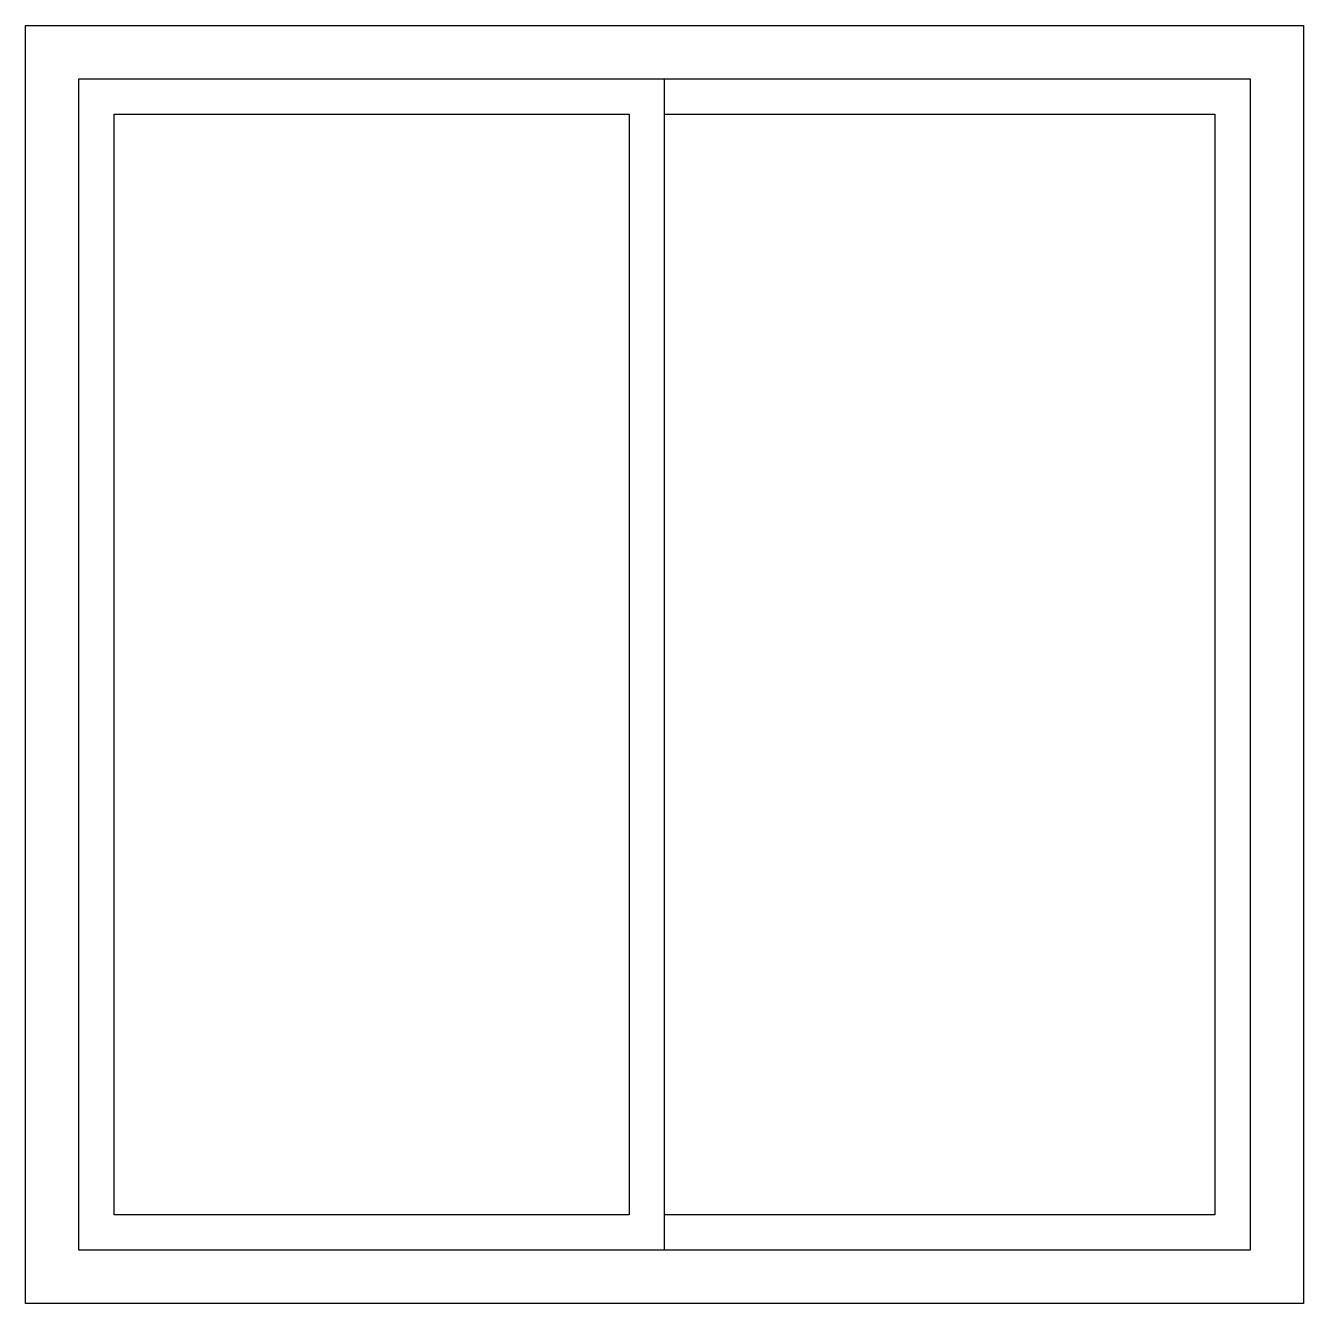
# Model space of a CAD drawing. Header units: inches. Extents: x 0 to 36, y 0 to 36.
import ezdxf

# ---------------------------------------------------------------- set-up
doc = ezdxf.new("R2010")
doc.units = ezdxf.units.IN
doc.header["$MEASUREMENT"] = 0

msp = doc.modelspace()

# ---------------------------------------------------------------- linework, layer by layer
for p, q in [((1.5, 1.5), (1.5, 34.5)), ((1.5, 34.5), (18, 34.5)), ((18, 1.5), (18, 34.5)), ((18, 34.5), (34.5, 34.5)), ((34.5, 34.5), (34.5, 1.5)), ((18, 1.5), (1.5, 1.5)), ((34.5, 1.5), (18, 1.5))]:
    msp.add_line(p, q)
msp.add_lwpolyline([(0, 0), (0, 36), (36, 36), (36, 0)], close=True)
for points in [[(17, 33.5), (17, 2.5), (2.5, 2.5), (2.5, 33.5), (17, 33.5)], [(18, 33.5), (33.5, 33.5), (33.5, 2.5), (18, 2.5)]]:
    msp.add_lwpolyline(points)

doc.saveas('drawing.dxf')
